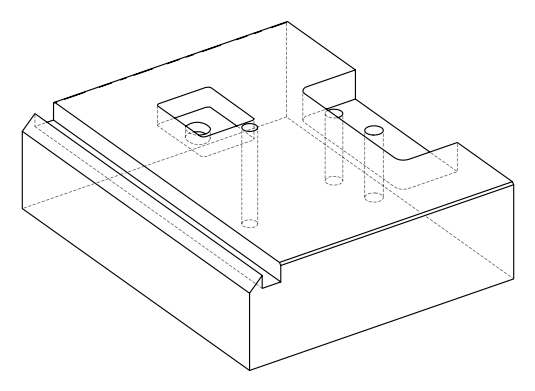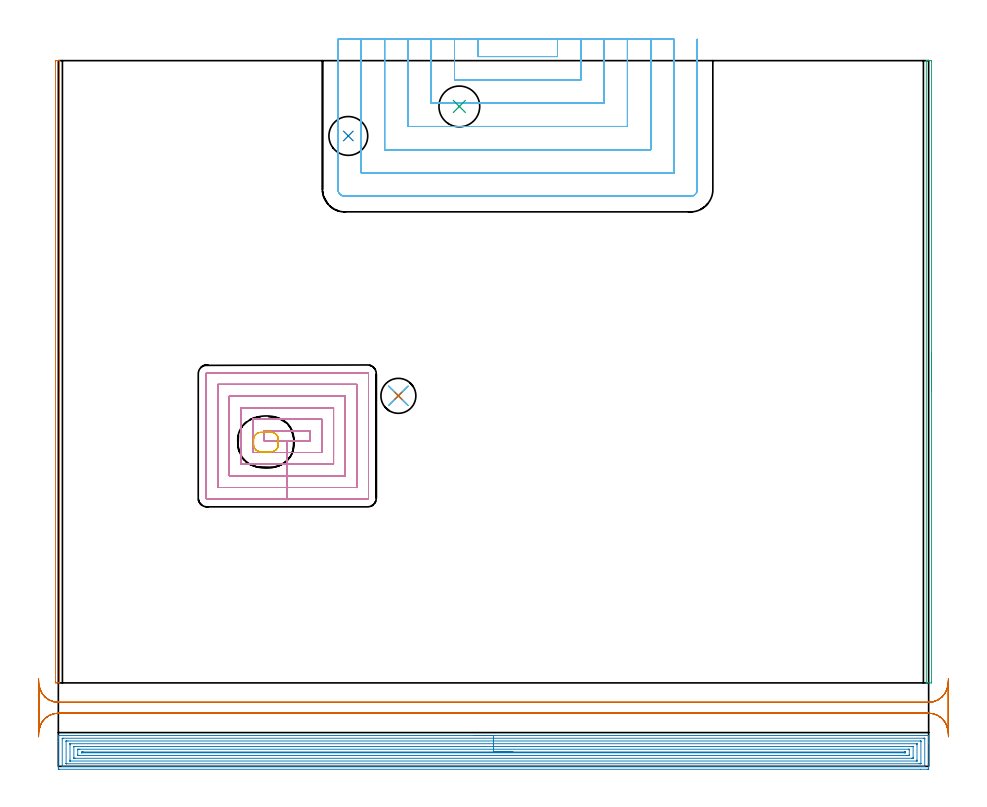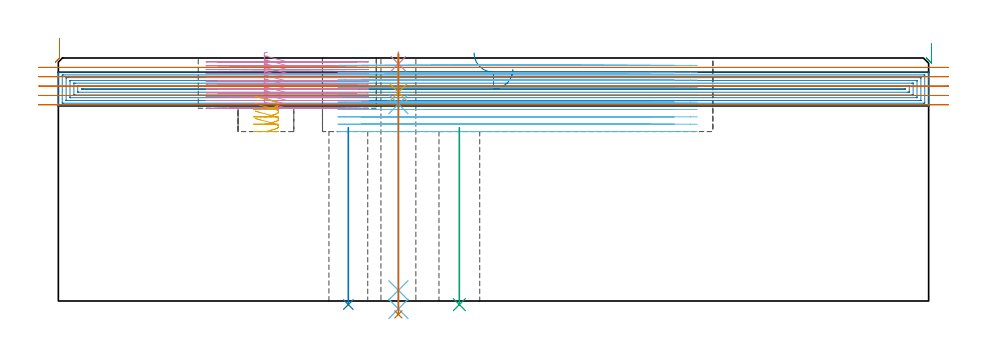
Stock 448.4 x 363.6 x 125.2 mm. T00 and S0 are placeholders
(PLAN: 13 operations, 9 tool changes, 129.5 min)
(1 AREA_MILL | FG_CHAMFER_SURFACE | UGT0205_001 | 2.71 min | 711 mm3)
(2 AREA_MILL_1 | FG_CHAMFER_SURFACE_1 | UGT0205_001 | 25.32 min | 136781 mm3)
(3 AREA_MILL_2 | FG_CHAMFER_SURFACE_2 | UGT0205_001 | 2.72 min | 1180 mm3)
(4 MILL_RECTANGULAR_POCKET | POCKET_RECTANGULAR_STRAIGHT | NXT0201_009 | Follow Part, ap 2, ae 75% | 29.54 min | 173174 mm3)
(5 MILL_RECTANGULAR_POCKET_1 | POCKET_RECTANGULAR_STRAIGHT_1 | NXT0201_012 | Follow Part, ap 4, ae 75% | 0.75 min | 7531 mm3)
(6 MILL_SLOT | SLOT_PARTIAL_RECTANGULAR | NXT0201_012 | Follow Part, ap 4, ae 75% | 56.44 min | 591667 mm3)
(7 MILL_RECTANGULAR_SLOT | SLOT_RECTANGULAR | UGT0201_094 | Follow Part, ap 5, ae 75% | 9.99 min | 264680 mm3)
(8 INDEXABLE_INSERT_DRILL_THROUGH_HOLE_FROM_SOLID | STEP1HOLE | NXT0302_011 | 0.37 min | 27351 mm3)
(9 INDEXABLE_INSERT_DRILL_THROUGH_HOLE_FROM_SOLID_1 | STEP1HOLE_2 | NXT0302_013 | 0.37 min | 30205 mm3)
(10 SPOT_DRILL | STEP1HOLE_1 | NXT0321_9005460120000 | 0.05 min | 178 mm3)
(11 DRILL_BLIND_HOLE_INTO_CENTER | STEP1HOLE_1 | NXT0301_089 | 0.08 min | 1595 mm3)
(12 GUN_DRILL_THROUGH_HOLE | STEP1HOLE_1 | UGT0307_008 | 0.62 min | 10280 mm3)
(13 DRILL_TO_ENLARGE_THROUGH_HOLE | STEP1HOLE_1 | UGT0301_046 | 0.54 min | 19724 mm3)
(TOOL UGT0205_001 | Chamfer Mill 20 x 3 x 45 deg. | D20 FL50 Z2)
(TOOL NXT0201_009 | ENDMILL 8mm [2P460-0800-NA 1630] | D8 FL26 Z6)
(TOOL NXT0201_012 | ENDMILL 16mm [2P460-1600-NA 1630] | D16 FL38 Z6)
(TOOL UGT0201_094 | End mill 20 mm | D20 FL38 Z4)
(TOOL NXT0302_011 | Index. Insert Drill 20mm [880-D2000L25-05] | D20 PA176 FL100 Z2)
(TOOL NXT0302_013 | Index. Insert Drill 21mm [880-D2100L25-05] | D21 PA176 FL105 Z2)
(TOOL NXT0321_9005460120000 | NC Spot Drill, 142deg, 12mm, Carbide, Uncoated | D12 PA142 FL30 Z2)
(TOOL NXT0301_089 | Carbide Drill 11.8mm [860.1-1180-035A1-MM 2214] | D11.8 PA140 FL55 Z2)
(TOOL UGT0307_008 | Gun Drill 11 mm | D11 PA130 FL24 Z1)
(TOOL UGT0301_046 | Twist Drill 18 mm | D18 PA118 FL130 Z2)
(OP 1 AREA_MILL)
G17 G21 G94 G90
T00 M6
G54
G17 G0 G90 X0.6 Y213.3 S1061 M3
G43 Z135.2 H0
G94 G1 Y213.262 Z134.328 F250.
Y213.148 Z133.463
Y212.959 Z132.612
Y212.697 Z131.78
Y212.363 Z130.974
Y211.96 Z130.2
Y211.492 Z129.464
Y210.96 Z128.772
Y210.371 Z128.129
Y209.728 Z127.539
Y209.036 Z127.008
Y208.3 Z126.54
Y207.526 Z126.137
Y206.72 Z125.803
Y205.888 Z125.541
Y205.037 Z125.352
Y204.172 Z125.238
Y203.3 Z125.2
Y43.155
X0.597 Y43.01 Z125.188
X0.547 Y43.007 Z125.139
X0.179 Y43. Z124.778
X-0.274 Z124.325
X-0.896 Z123.699
X-1.207 Z123.389
X-1.491 Y43.002 Z123.105
X-1.496 Y43.155 Z123.104
X-1.5 Y43.457 Z123.1
Y363.3
X-1.497 Y363.445 Z123.103
X-1.491 Y363.598 Z123.105
X-1.207 Y363.6 Z123.39
X-0.896 Z123.699
X-0.274 Z124.325
X0.179 Z124.779
X0.547 Y363.593 Z125.139
X0.597 Y363.59 Z125.188
X0.6 Y363.444 Z125.2
Y203.3
Y202.428 Z125.238
Y201.564 Z125.352
Y200.712 Z125.541
Y199.88 Z125.803
Y199.074 Z126.137
Y198.3 Z126.54
Y197.564 Z127.008
Y196.872 Z127.539
Y196.229 Z128.129
Y195.64 Z128.772
Y195.109 Z129.464
Y194.64 Z130.2
Y194.237 Z130.974
Y193.903 Z131.78
Y193.641 Z132.612
Y193.452 Z133.463
Y193.338 Z134.328
Y193.3 Z135.2
M5
M2
(OP 2 AREA_MILL_1)
G17 G21 G94 G90
T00 M6
G54
G17 G0 G90 X214.2 Y15.9 S1061 M3
G43 Z135.2 H0
Z127.9
G94 G1 X214.238 Z127.028 F250.
X214.352 Z126.163
X214.541 Z125.312
X214.803 Z124.48
X215.137 Z123.674
X215.54 Z122.9
X216.008 Z122.164
X216.54 Z121.472
X217.129 Z120.829
X217.772 Z120.239
X218.464 Z119.708
X219.2 Z119.24
X219.974 Z118.837
X220.78 Z118.503
X221.612 Z118.241
X222.463 Z118.052
X223.328 Z117.938
X224.2 Z117.9
X448.216
X448.39 Y15.897 Z117.889
X448.397 Y15.747 Z117.74
X448.4 Y15.59 Z117.59
Y15.368 Z117.367
Y14.647 Z116.642
Y13.411 Z115.407
Y12.019 Z114.014
Y-1.123 Z100.874
X448.397 Y-1.384 Z100.613
X448.39 Y-1.492 Z100.506
X448.28 Y-1.499 Z100.499
X447.769 Y-1.5 Z100.5
X444.279
X0.631
X0.25 Y-1.497 Z100.502
X0.01 Y-1.493 Z100.505
X0.005 Y-1.123 Z100.874
X0. Y-0.505 Z101.493
Y12.895 Z114.889
Y14.287 Z116.283
Y14.647 Z116.642
Y15.368 Z117.367
Y15.59 Z117.59
X0.003 Y15.747 Z117.74
X0.01 Y15.897 Z117.889
X0.184 Y15.9 Z117.9
X224.2
Y14.486 Z116.486
X445.98 Y14.485 Z116.485
X446.146 Y14.484 Z116.484
X446.34 Y14.48 Z116.48
X446.381 Y14.479 Z116.479
X446.39 Y14.456 Z116.456
X446.393 Y14.421 Z116.421
X446.399 Y14.237 Z116.237
Y0.219 Z102.219
X446.395 Y0.081 Z102.081
X446.39 Y-0.028 Z101.972
X446.382 Y-0.079 Z101.921
X445.815 Y-0.085 Z101.915
X2.419
X2.253 Y-0.084 Z101.916
X2.06 Y-0.08 Z101.92
X2.019 Y-0.079 Z101.921
X2.01 Y-0.056 Z101.944
X2.007 Y-0.021 Z101.979
X2.001 Y0.163 Z102.163
Y14.181 Z116.181
X2.005 Y14.319 Z116.319
X2.01 Y14.428 Z116.428
X2.018 Y14.479 Z116.479
X2.584 Y14.485 Z116.485
X224.2 Y14.486 Z116.486
Y13.071 Z115.071
X444.012
X444.192 Y13.07 Z115.07
X444.371 Y13.066 Z115.066
X444.388 Y13.065 Z115.065
X444.392 Y13.052 Z115.052
X444.397 Y13.017 Z115.017
X444.399 Y12.963 Z114.963
X444.4 Y12.895 Z114.895
X444.399 Y1.505 Z103.505
X444.397 Y1.403 Z103.403
X444.393 Y1.353 Z103.353
X444.389 Y1.335 Z103.335
X444.368 Y1.333 Z103.333
X444.192 Y1.33 Z103.33
X443.478 Y1.328 Z103.328
X4.388 Y1.329 Z103.329
X4.208 Y1.33 Z103.33
X4.029 Y1.333 Z103.333
X4.012 Y1.335 Z103.335
X4.008 Y1.348 Z103.348
X4.003 Y1.383 Z103.383
X4. Y1.437 Z103.437
Y1.505 Z103.505
X4.001 Y12.895 Z114.895
X4.003 Y12.997 Z114.997
X4.007 Y13.047 Z115.047
X4.011 Y13.065 Z115.065
X4.032 Y13.067 Z115.067
X4.208 Y13.07 Z115.07
X4.922 Y13.071 Z115.071
X224.2
Y11.657 Z113.657
X442.249
X442.309 Y11.656 Z113.656
X442.372 Y11.653 Z113.653
X442.388 Y11.651 Z113.651
X442.392 Y11.632 Z113.632
X442.395 Y11.578 Z113.578
X442.4 Y11.146 Z113.146
Y3.261 Z105.261
X442.393 Y2.821 Z104.821
X442.39 Y2.768 Z104.768
X442.386 Y2.749 Z104.749
X442.349 Y2.748 Z104.748
X442.21 Y2.745 Z104.745
X442.034 Y2.743 Z104.743
X6.151
X6.091 Y2.744 Z104.744
X6.028 Y2.747 Z104.747
X6.012 Y2.749 Z104.749
X6.008 Y2.768 Z104.768
X6.005 Y2.822 Z104.822
X6. Y3.254 Z105.254
Y11.139 Z113.139
X6.007 Y11.579 Z113.579
X6.01 Y11.632 Z113.632
X6.014 Y11.651 Z113.651
X6.051 Y11.652 Z113.652
X6.19 Y11.655 Z113.655
X6.366 Y11.657 Z113.657
X224.2
Y10.243 Z112.243
X439.744
X440.161 Y10.241 Z112.241
X440.369 Y10.238 Z112.238
X440.387 Y10.236 Z112.236
X440.392 Y10.222 Z112.222
X440.397 Y10.184 Z112.184
X440.399 Y10.13 Z112.13
X440.4 Y4.344 Z106.344
X440.398 Y4.249 Z106.249
X440.394 Y4.191 Z106.191
X440.39 Y4.164 Z106.164
X440.372 Y4.163 Z106.163
X440.156 Y4.159 Z106.159
X439.721 Y4.157 Z106.157
X8.656
X8.239 Y4.159 Z106.159
X8.031 Y4.162 Z106.162
X8.013 Y4.164 Z106.164
X8.008 Y4.178 Z106.178
X8.003 Y4.216 Z106.216
X8.001 Y4.27 Z106.27
X8. Y10.056 Z112.056
X8.002 Y10.151 Z112.151
X8.006 Y10.209 Z112.209
X8.01 Y10.236 Z112.236
X8.028 Y10.237 Z112.237
X8.244 Y10.241 Z112.241
X8.679 Y10.243 Z112.243
X224.2
Y8.829 Z110.829
X437.932 Y8.828 Z110.828
X438.253 Y8.826 Z110.826
X438.344 Y8.824 Z110.824
X438.39 Y8.821 Z110.821
X438.392 Y8.789 Z110.789
X438.397 Y8.667 Z110.667
X438.399 Y8.514 Z110.514
Y5.886 Z107.886
X438.396 Y5.657 Z107.657
X438.392 Y5.6 Z107.6
X438.389 Y5.578 Z107.578
X438.359 Y5.576 Z107.576
X438.251 Y5.573 Z107.573
X437.932 Y5.572 Z107.572
X437.359 Y5.571 Z107.571
X10.468 Y5.572 Z107.572
X10.147 Y5.574 Z107.574
X10.056 Y5.576 Z107.576
X10.01 Y5.579 Z107.579
X10.008 Y5.611 Z107.611
X10.003 Y5.733 Z107.733
X10.001 Y5.886 Z107.886
Y8.514 Z110.514
X10.004 Y8.743 Z110.743
X10.007 Y8.8 Z110.8
X10.011 Y8.822 Z110.822
X10.041 Y8.824 Z110.824
X10.149 Y8.827 Z110.827
X10.468 Y8.828 Z110.828
X11.041 Y8.829 Z110.829
X224.2
Y7.415 Z109.415
X435.915 Y7.414 Z109.414
X436.143
X436.375 Y7.411 Z109.411
X436.39 Y7.408 Z109.408
X436.394 Y7.404 Z109.404
X436.398 Y7.388 Z109.388
Y7.074 Z109.074
X436.395 Y7.033 Z109.033
X436.39 Y7.001 Z109.001
X436.384 Y6.992 Z108.992
X436.362 Y6.991 Z108.991
X436.143 Y6.987 Z108.987
X435.915 Y6.986 Z108.986
X435.687 Y6.985 Z108.985
X12.695
X12.257 Y6.987 Z108.987
X12.025 Y6.989 Z108.989
X12.01 Y6.992 Z108.992
X12.006 Y6.996 Z108.996
X12.001 Y7.012 Z109.012
X12.003 Y7.044 Z109.044
X12.036 Y7.408 Z109.408
X12.172 Y7.412 Z109.412
X12.257 Y7.413 Z109.413
X12.485 Y7.414 Z109.414
X12.923 Y7.415 Z109.415
X224.2
X225.072 Z109.453
X225.936 Z109.567
X226.788 Z109.755
X227.62 Z110.018
X228.426 Z110.352
X229.2 Z110.754
X229.936 Z111.223
X230.628 Z111.754
X231.271 Z112.344
X231.86 Z112.987
X232.391 Z113.679
X232.86 Z114.415
X233.263 Z115.188
X233.597 Z115.994
X233.859 Z116.826
X234.048 Z117.678
X234.162 Z118.543
X234.2 Z119.415
G0 Z135.2
M5
M2
(OP 3 AREA_MILL_2)
G17 G21 G94 G90
T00 M6
G54
G17 G0 G90 X449.9 Y213.3 S1061 M3
G43 Z135.2 H0
Z132.5
G94 G1 Y213.262 Z131.628 F250.
Y213.148 Z130.763
Y212.959 Z129.912
Y212.697 Z129.08
Y212.363 Z128.274
Y211.96 Z127.5
Y211.491 Z126.764
Y210.96 Z126.072
Y210.371 Z125.429
Y209.728 Z124.84
Y209.036 Z124.308
Y208.3 Z123.84
Y207.526 Z123.437
Y206.72 Z123.103
Y205.888 Z122.841
Y205.036 Z122.652
Y204.172 Z122.538
Y203.3 Z122.5
Y43.601
X449.898 Y43.391 Z122.502
X449.891 Y43.002 Z122.505
X449.74 Y43. Z122.657
X448.55 Z123.845
X447.935 Z124.464
X447.526 Z124.874
X447.209 Z125.181
X447.202 Y43.007 Z125.188
X447.2 Y43.155 Z125.2
Y363.445
X447.203 Y363.592 Z125.188
X447.209 Y363.594 Z125.182
X447.525 Y363.6 Z124.874
X447.935 Z124.464
X448.55 Z123.845
X449.74 Z122.657
X449.891 Y363.598 Z122.505
X449.9 Y363.208 Z122.5
Y203.3
Y202.428 Z122.538
Y201.563 Z122.652
Y200.712 Z122.841
Y199.88 Z123.103
Y199.074 Z123.437
Y198.3 Z123.84
Y197.564 Z124.308
Y196.872 Z124.84
Y196.229 Z125.429
Y195.64 Z126.072
Y195.108 Z126.764
Y194.64 Z127.5
Y194.237 Z128.274
Y193.903 Z129.08
Y193.641 Z129.912
Y193.452 Z130.763
Y193.338 Z131.628
Y193.3 Z132.5
G0 Z135.2
M5
M2
(OP 4 MILL_RECTANGULAR_POCKET)
G17 G21 G94 G90
T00 M6
G54
G17 G0 G90 X107.782 Y172.8 S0 M3
G43 Z135.2 H1
Z128.2
G94 G1 X106.1 Z127.749 F250.
Y167.7 Z126.383
X117.95 Z123.208
X129.8 F500.
Y172.8
X106.1
Y167.7
X117.95
Y161.7
X135.8
Y178.8
X100.1
Y161.7
X117.95
Y155.7
X141.8
Y184.8
X94.1
Y155.7
X117.95
Y149.7
X147.8
Y190.8
X88.1
Y149.7
X117.95
Y143.7
X153.8
Y196.8
X82.1
Y143.7
X117.95
Y137.7
X159.3
G3 X159.8 Y138.2 R0.5
G1 Y202.3
G3 X159.3 Y202.8 R0.5
G1 X76.6
G3 X76.1 Y202.3 R0.5
G1 Y138.2
G3 X76.6 Y137.7 R0.5
G1 X117.95
X118.95
G0 X107.782 Y172.8 Z126.208
G1 X106.1 Z125.757 F250.
Y167.7 Z124.391
X117.95 Z121.215
X129.8 F500.
Y172.8
X106.1
Y167.7
X117.95
Y161.7
X135.8
Y178.8
X100.1
Y161.7
X117.95
Y155.7
X141.8
Y184.8
X94.1
Y155.7
X117.95
Y149.7
X147.8
Y190.8
X88.1
Y149.7
X117.95
Y143.7
X153.8
Y196.8
X82.1
Y143.7
X117.95
Y137.7
X159.3
G3 X159.8 Y138.2 R0.5
G1 Y202.3
G3 X159.3 Y202.8 R0.5
G1 X76.6
G3 X76.1 Y202.3 R0.5
G1 Y138.2
G3 X76.6 Y137.7 R0.5
G1 X117.95
X118.95
G0 X107.782 Y172.8 Z124.215
G1 X106.1 Z123.765 F250.
Y167.7 Z122.398
X117.95 Z119.223
X129.8 F500.
Y172.8
X106.1
Y167.7
X117.95
Y161.7
X135.8
Y178.8
X100.1
Y161.7
X117.95
Y155.7
X141.8
Y184.8
X94.1
Y155.7
X117.95
Y149.7
X147.8
Y190.8
X88.1
Y149.7
X117.95
Y143.7
X153.8
Y196.8
X82.1
Y143.7
X117.95
Y137.7
X159.3
G3 X159.8 Y138.2 R0.5
G1 Y202.3
G3 X159.3 Y202.8 R0.5
G1 X76.6
G3 X76.1 Y202.3 R0.5
G1 Y138.2
G3 X76.6 Y137.7 R0.5
G1 X117.95
X118.95
G0 X107.782 Y172.8 Z122.223
G1 X106.1 Z121.772 F250.
Y167.7 Z120.406
X117.95 Z117.231
X129.8 F500.
Y172.8
X106.1
Y167.7
X117.95
Y161.7
X135.8
Y178.8
X100.1
Y161.7
X117.95
Y155.7
X141.8
Y184.8
X94.1
Y155.7
X117.95
Y149.7
X147.8
Y190.8
X88.1
Y149.7
X117.95
Y143.7
X153.8
Y196.8
X82.1
Y143.7
X117.95
Y137.7
X159.3
G3 X159.8 Y138.2 R0.5
G1 Y202.3
G3 X159.3 Y202.8 R0.5
G1 X76.6
G3 X76.1 Y202.3 R0.5
G1 Y138.2
G3 X76.6 Y137.7 R0.5
G1 X117.95
X118.95
G0 X107.782 Y172.8 Z120.231
G1 X106.1 Z119.78 F250.
Y167.7 Z118.414
X117.95 Z115.238
X129.8 F500.
Y172.8
X106.1
Y167.7
X117.95
Y161.7
X135.8
Y178.8
X100.1
Y161.7
X117.95
Y155.7
X141.8
Y184.8
X94.1
Y155.7
X117.95
Y149.7
X147.8
Y190.8
X88.1
Y149.7
X117.95
Y143.7
X153.8
Y196.8
X82.1
Y143.7
X117.95
Y137.7
X159.3
G3 X159.8 Y138.2 R0.5
G1 Y202.3
G3 X159.3 Y202.8 R0.5
G1 X76.6
G3 X76.1 Y202.3 R0.5
G1 Y138.2
G3 X76.6 Y137.7 R0.5
G1 X117.95
X118.95
G0 X107.782 Y172.8 Z118.238
G1 X106.1 Z117.788 F250.
Y167.7 Z116.421
X117.95 Z113.246
X129.8 F500.
Y172.8
X106.1
Y167.7
X117.95
Y161.7
X135.8
Y178.8
X100.1
Y161.7
X117.95
Y155.7
X141.8
Y184.8
X94.1
Y155.7
X117.95
Y149.7
X147.8
Y190.8
X88.1
Y149.7
X117.95
Y143.7
X153.8
Y196.8
X82.1
Y143.7
X117.95
Y137.7
X159.3
G3 X159.8 Y138.2 R0.5
G1 Y202.3
G3 X159.3 Y202.8 R0.5
G1 X76.6
G3 X76.1 Y202.3 R0.5
G1 Y138.2
G3 X76.6 Y137.7 R0.5
G1 X117.95
X118.95
G0 X107.782 Y172.8 Z116.246
G1 X106.1 Z115.796 F250.
Y167.7 Z114.429
X117.95 Z111.254
X129.8 F500.
Y172.8
X106.1
Y167.7
X117.95
Y161.7
X135.8
Y178.8
X100.1
Y161.7
X117.95
Y155.7
X141.8
Y184.8
X94.1
Y155.7
X117.95
Y149.7
X147.8
Y190.8
X88.1
Y149.7
X117.95
Y143.7
X153.8
Y196.8
X82.1
Y143.7
X117.95
Y137.7
X159.3
G3 X159.8 Y138.2 R0.5
G1 Y202.3
G3 X159.3 Y202.8 R0.5
G1 X76.6
G3 X76.1 Y202.3 R0.5
G1 Y138.2
G3 X76.6 Y137.7 R0.5
G1 X117.95
X118.95
G0 X107.782 Y172.8 Z114.254
G1 X106.1 Z113.803 F250.
Y167.7 Z112.437
X117.95 Z109.262
X129.8 F500.
Y172.8
X106.1
Y167.7
X117.95
Y161.7
X135.8
Y178.8
X100.1
Y161.7
X117.95
Y155.7
X141.8
Y184.8
X94.1
Y155.7
X117.95
Y149.7
X147.8
Y190.8
X88.1
Y149.7
X117.95
Y143.7
X153.8
Y196.8
X82.1
Y143.7
X117.95
Y137.7
X159.3
G3 X159.8 Y138.2 R0.5
G1 Y202.3
G3 X159.3 Y202.8 R0.5
G1 X76.6
G3 X76.1 Y202.3 R0.5
G1 Y138.2
G3 X76.6 Y137.7 R0.5
G1 X117.95
X118.95
G0 X107.782 Y172.8 Z112.262
G1 X106.1 Z111.811 F250.
Y167.7 Z110.444
X117.95 Z107.269
X129.8 F500.
Y172.8
X106.1
Y167.7
X117.95
Y161.7
X135.8
Y178.8
X100.1
Y161.7
X117.95
Y155.7
X141.8
Y184.8
X94.1
Y155.7
X117.95
Y149.7
X147.8
Y190.8
X88.1
Y149.7
X117.95
Y143.7
X153.8
Y196.8
X82.1
Y143.7
X117.95
Y137.7
X159.3
G3 X159.8 Y138.2 R0.5
G1 Y202.3
G3 X159.3 Y202.8 R0.5
G1 X76.6
G3 X76.1 Y202.3 R0.5
G1 Y138.2
G3 X76.6 Y137.7 R0.5
G1 X117.95
X118.95
G0 X107.782 Y172.8 Z110.269
G1 X106.1 Z109.819 F250.
Y167.7 Z108.452
X117.95 Z105.277
X129.8 F500.
Y172.8
X106.1
Y167.7
X117.95
Y161.7
X135.8
Y178.8
X100.1
Y161.7
X117.95
Y155.7
X141.8
Y184.8
X94.1
Y155.7
X117.95
Y149.7
X147.8
Y190.8
X88.1
Y149.7
X117.95
Y143.7
X153.8
Y196.8
X82.1
Y143.7
X117.95
Y137.7
X159.3
G3 X159.8 Y138.2 R0.5
G1 Y202.3
G3 X159.3 Y202.8 R0.5
G1 X76.6
G3 X76.1 Y202.3 R0.5
G1 Y138.2
G3 X76.6 Y137.7 R0.5
G1 X117.95
X118.95
G0 X107.782 Y172.8 Z108.277
G1 X106.1 Z107.826 F250.
Y167.7 Z106.46
X117.95 Z103.285
X129.8 F500.
Y172.8
X106.1
Y167.7
X117.95
Y161.7
X135.8
Y178.8
X100.1
Y161.7
X117.95
Y155.7
X141.8
Y184.8
X94.1
Y155.7
X117.95
Y149.7
X147.8
Y190.8
X88.1
Y149.7
X117.95
Y143.7
X153.8
Y196.8
X82.1
Y143.7
X117.95
Y137.7
X159.3
G3 X159.8 Y138.2 R0.5
G1 Y202.3
G3 X159.3 Y202.8 R0.5
G1 X76.6
G3 X76.1 Y202.3 R0.5
G1 Y138.2
G3 X76.6 Y137.7 R0.5
G1 X117.95
X118.95
G0 X107.782 Y172.8 Z106.285
G1 X106.1 Z105.834 F250.
Y167.7 Z104.467
X117.95 Z101.292
X129.8 F500.
Y172.8
X106.1
Y167.7
X117.95
Y161.7
X135.8
Y178.8
X100.1
Y161.7
X117.95
Y155.7
X141.8
Y184.8
X94.1
Y155.7
X117.95
Y149.7
X147.8
Y190.8
X88.1
Y149.7
X117.95
Y143.7
X153.8
Y196.8
X82.1
Y143.7
X117.95
Y137.7
X159.3
G3 X159.8 Y138.2 R0.5
G1 Y202.3
G3 X159.3 Y202.8 R0.5
G1 X76.6
G3 X76.1 Y202.3 R0.5
G1 Y138.2
G3 X76.6 Y137.7 R0.5
G1 X117.95
X118.95
G0 X107.782 Y172.8 Z104.292
G1 X106.1 Z103.842 F250.
Y167.7 Z102.475
X117.95 Z99.3
X129.8 F500.
Y172.8
X106.1
Y167.7
X117.95
Y161.7
X135.8
Y178.8
X100.1
Y161.7
X117.95
Y155.7
X141.8
Y184.8
X94.1
Y155.7
X117.95
Y149.7
X147.8
Y190.8
X88.1
Y149.7
X117.95
Y143.7
X153.8
Y196.8
X82.1
Y143.7
X117.95
Y137.7
X159.3
G3 X159.8 Y138.2 R0.5
G1 Y202.3
G3 X159.3 Y202.8 R0.5
G1 X76.6
G3 X76.1 Y202.3 R0.5
G1 Y138.2
G3 X76.6 Y137.7 R0.5
G1 X117.95
X118.95
G0 Z135.2
M5
M2
(OP 5 MILL_RECTANGULAR_POCKET_1)
G17 G21 G94 G90
T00 M6
G54
G17 G0 G90 X101.515 Y163.372 S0 M3
G43 Z135.2 H1
Z105.46
G94 G1 X101.68 Y163.18 Z105.392 F250.
X102.091 Y162.825 Z105.247
X102.55 Y162.534 Z105.101
X103.046 Y162.314 Z104.956
X103.569 Y162.168 Z104.81
X104.108 Y162.1 Z104.665
X109.792 Z103.141
X110.286 Y162.159 Z103.008
X110.768 Y162.284 Z102.875
X111.229 Y162.472 Z102.742
X111.66 Y162.72 Z102.608
X111.968 Y162.951 Z102.505
X112.337 Y163.302 Z102.369
X112.653 Y163.701 Z102.232
X112.912 Y164.14 Z102.096
X113.109 Y164.61 Z101.959
X113.239 Y165.102 Z101.823
X113.3 Y165.608 Z101.686
Y168.592 Z100.887
X113.232 Y169.131 Z100.741
X113.086 Y169.654 Z100.596
X112.866 Y170.15 Z100.45
X112.575 Y170.609 Z100.305
X112.22 Y171.02 Z100.159
X111.809 Y171.375 Z100.014
X111.35 Y171.666 Z99.868
X110.854 Y171.886 Z99.723
X110.331 Y172.032 Z99.577
X109.792 Y172.1 Z99.432
X109.6 Z99.38
X106.95 Z98.67
X104.3 F500.
G3 X100.6 Y168.4 R3.7
G1 Y165.8
G3 X104.3 Y162.1 R3.7
G1 X109.6
G3 X113.3 Y165.8 R3.7
G1 Y168.4
G3 X109.6 Y172.1 R3.7
G1 X106.95
X105.95
G0 X101.515 Y163.372 Z101.67
G1 X101.68 Y163.18 Z101.602 F250.
X102.091 Y162.825 Z101.457
X102.55 Y162.534 Z101.311
X103.046 Y162.314 Z101.166
X103.569 Y162.168 Z101.02
X104.108 Y162.1 Z100.875
X109.792 Z99.351
X110.286 Y162.159 Z99.218
X110.768 Y162.284 Z99.085
X111.229 Y162.472 Z98.952
X111.66 Y162.72 Z98.818
X111.968 Y162.951 Z98.715
X112.337 Y163.302 Z98.579
X112.653 Y163.701 Z98.442
X112.912 Y164.14 Z98.306
X113.109 Y164.61 Z98.169
X113.239 Y165.102 Z98.033
X113.3 Y165.608 Z97.896
Y168.592 Z97.097
X113.232 Y169.131 Z96.951
X113.086 Y169.654 Z96.806
X112.866 Y170.15 Z96.66
X112.575 Y170.609 Z96.515
X112.22 Y171.02 Z96.369
X111.809 Y171.375 Z96.224
X111.35 Y171.666 Z96.078
X110.854 Y171.886 Z95.933
X110.331 Y172.032 Z95.787
X109.792 Y172.1 Z95.642
X109.6 Z95.59
X106.95 Z94.88
X104.3 F500.
G3 X100.6 Y168.4 R3.7
G1 Y165.8
G3 X104.3 Y162.1 R3.7
G1 X109.6
G3 X113.3 Y165.8 R3.7
G1 Y168.4
G3 X109.6 Y172.1 R3.7
G1 X106.95
X105.95
G0 X101.515 Y163.372 Z97.88
G1 X101.68 Y163.18 Z97.812 F250.
X102.091 Y162.825 Z97.667
X102.55 Y162.534 Z97.521
X103.046 Y162.314 Z97.376
X103.569 Y162.168 Z97.23
X104.108 Y162.1 Z97.085
X109.792 Z95.561
X110.286 Y162.159 Z95.428
X110.768 Y162.284 Z95.295
X111.229 Y162.472 Z95.162
X111.66 Y162.72 Z95.028
X111.968 Y162.951 Z94.925
X112.337 Y163.302 Z94.789
X112.653 Y163.701 Z94.652
X112.912 Y164.14 Z94.516
X113.109 Y164.61 Z94.379
X113.239 Y165.102 Z94.243
X113.3 Y165.608 Z94.106
Y168.592 Z93.307
X113.232 Y169.131 Z93.161
X113.086 Y169.654 Z93.016
X112.866 Y170.15 Z92.87
X112.575 Y170.609 Z92.725
X112.22 Y171.02 Z92.579
X111.809 Y171.375 Z92.434
X111.35 Y171.666 Z92.288
X110.854 Y171.886 Z92.143
X110.331 Y172.032 Z91.997
X109.792 Y172.1 Z91.852
X109.6 Z91.8
X106.95 Z91.09
X104.3 F500.
G3 X100.6 Y168.4 R3.7
G1 Y165.8
G3 X104.3 Y162.1 R3.7
G1 X109.6
G3 X113.3 Y165.8 R3.7
G1 Y168.4
G3 X109.6 Y172.1 R3.7
G1 X106.95
X105.95
G0 X101.515 Y163.372 Z94.09
G1 X101.68 Y163.18 Z94.022 F250.
X102.091 Y162.825 Z93.877
X102.55 Y162.534 Z93.731
X103.046 Y162.314 Z93.586
X103.569 Y162.168 Z93.44
X104.108 Y162.1 Z93.295
X109.792 Z91.772
X110.286 Y162.159 Z91.638
X110.768 Y162.284 Z91.505
X111.229 Y162.472 Z91.372
X111.66 Y162.72 Z91.238
X111.968 Y162.951 Z91.135
X112.337 Y163.302 Z90.999
X112.653 Y163.701 Z90.862
X112.912 Y164.14 Z90.726
X113.109 Y164.61 Z90.589
X113.239 Y165.102 Z90.453
X113.3 Y165.608 Z90.316
Y168.592 Z89.517
X113.232 Y169.131 Z89.371
X113.086 Y169.654 Z89.226
X112.866 Y170.15 Z89.08
X112.575 Y170.609 Z88.935
X112.22 Y171.02 Z88.789
X111.809 Y171.375 Z88.644
X111.35 Y171.666 Z88.498
X110.854 Y171.886 Z88.353
X110.331 Y172.032 Z88.207
X109.792 Y172.1 Z88.062
X109.6 Z88.01
X106.95 Z87.3
X104.3 F500.
G3 X100.6 Y168.4 R3.7
G1 Y165.8
G3 X104.3 Y162.1 R3.7
G1 X109.6
G3 X113.3 Y165.8 R3.7
G1 Y168.4
G3 X109.6 Y172.1 R3.7
G1 X106.95
X105.95
G0 Z135.2
M5
M2
(OP 6 MILL_SLOT)
G17 G21 G94 G90
T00 M6
G54
G17 G0 G90 X216.1 Y374.6 S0 M3
G43 Z135.2 H1
Z121.41
G94 G1 Y371.6 F250.
Y365.7 F500.
X257.2
Y371.6
Y374.6 F250.
X204.1
Y371.6
Y353.7 F500.
X269.2
Y371.6
Y374.6 F250.
X192.1
Y371.6
Y341.7 F500.
X281.2
Y371.6
Y374.6 F250.
X180.1
Y371.6
Y329.7 F500.
X293.2
Y371.6
Y374.6 F250.
X168.1
Y371.6
Y317.7 F500.
X305.2
Y371.6
Y374.6 F250.
X156.1
Y371.6
Y305.7 F500.
X317.2
Y371.6
Y374.6 F250.
X144.1
Y371.6
Y297.2 F500.
G3 X147.6 Y293.7 R3.5
G1 X325.7
G3 X329.2 Y297.2 R3.5
G1 Y371.6
Y374.6 F250.
G0 X216.1 Z117.62
G1 Y371.6
Y365.7 F500.
X257.2
Y371.6
Y374.6 F250.
X204.1
Y371.6
Y353.7 F500.
X269.2
Y371.6
Y374.6 F250.
X192.1
Y371.6
Y341.7 F500.
X281.2
Y371.6
Y374.6 F250.
X180.1
Y371.6
Y329.7 F500.
X293.2
Y371.6
Y374.6 F250.
X168.1
Y371.6
Y317.7 F500.
X305.2
Y371.6
Y374.6 F250.
X156.1
Y371.6
Y305.7 F500.
X317.2
Y371.6
Y374.6 F250.
X144.1
Y371.6
Y297.2 F500.
G3 X147.6 Y293.7 R3.5
G1 X325.7
G3 X329.2 Y297.2 R3.5
G1 Y371.6
Y374.6 F250.
G0 X216.1 Z113.83
G1 Y371.6
Y365.7 F500.
X257.2
Y371.6
Y374.6 F250.
X204.1
Y371.6
Y353.7 F500.
X269.2
Y371.6
Y374.6 F250.
X192.1
Y371.6
Y341.7 F500.
X281.2
Y371.6
Y374.6 F250.
X180.1
Y371.6
Y329.7 F500.
X293.2
Y371.6
Y374.6 F250.
X168.1
Y371.6
Y317.7 F500.
X305.2
Y371.6
Y374.6 F250.
X156.1
Y371.6
Y305.7 F500.
X317.2
Y371.6
Y374.6 F250.
X144.1
Y371.6
Y297.2 F500.
G3 X147.6 Y293.7 R3.5
G1 X325.7
G3 X329.2 Y297.2 R3.5
G1 Y371.6
Y374.6 F250.
G0 X216.1 Z110.04
G1 Y371.6
Y365.7 F500.
X257.2
Y371.6
Y374.6 F250.
X204.1
Y371.6
Y353.7 F500.
X269.2
Y371.6
Y374.6 F250.
X192.1
Y371.6
Y341.7 F500.
X281.2
Y371.6
Y374.6 F250.
X180.1
Y371.6
Y329.7 F500.
X293.2
Y371.6
Y374.6 F250.
X168.1
Y371.6
Y317.7 F500.
X305.2
Y371.6
Y374.6 F250.
X156.1
Y371.6
Y305.7 F500.
X317.2
Y371.6
Y374.6 F250.
X144.1
Y371.6
Y297.2 F500.
G3 X147.6 Y293.7 R3.5
G1 X325.7
G3 X329.2 Y297.2 R3.5
G1 Y371.6
Y374.6 F250.
G0 X216.1 Z106.25
G1 Y371.6
Y365.7 F500.
X257.2
Y371.6
Y374.6 F250.
X204.1
Y371.6
Y353.7 F500.
X269.2
Y371.6
Y374.6 F250.
X192.1
Y371.6
Y341.7 F500.
X281.2
Y371.6
Y374.6 F250.
X180.1
Y371.6
Y329.7 F500.
X293.2
Y371.6
Y374.6 F250.
X168.1
Y371.6
Y317.7 F500.
X305.2
Y371.6
Y374.6 F250.
X156.1
Y371.6
Y305.7 F500.
X317.2
Y371.6
Y374.6 F250.
X144.1
Y371.6
Y297.2 F500.
G3 X147.6 Y293.7 R3.5
G1 X325.7
G3 X329.2 Y297.2 R3.5
G1 Y371.6
Y374.6 F250.
G0 X216.1 Z102.46
G1 Y371.6
Y365.7 F500.
X257.2
Y371.6
Y374.6 F250.
X204.1
Y371.6
Y353.7 F500.
X269.2
Y371.6
Y374.6 F250.
X192.1
Y371.6
Y341.7 F500.
X281.2
Y371.6
Y374.6 F250.
X180.1
Y371.6
Y329.7 F500.
X293.2
Y371.6
Y374.6 F250.
X168.1
Y371.6
Y317.7 F500.
X305.2
Y371.6
Y374.6 F250.
X156.1
Y371.6
Y305.7 F500.
X317.2
Y371.6
Y374.6 F250.
X144.1
Y371.6
Y297.2 F500.
G3 X147.6 Y293.7 R3.5
G1 X325.7
G3 X329.2 Y297.2 R3.5
G1 Y371.6
Y374.6 F250.
G0 X216.1 Z98.67
G1 Y371.6
Y365.7 F500.
X257.2
Y371.6
Y374.6 F250.
X204.1
Y371.6
Y353.7 F500.
X269.2
Y371.6
Y374.6 F250.
X192.1
Y371.6
Y341.7 F500.
X281.2
Y371.6
Y374.6 F250.
X180.1
Y371.6
Y329.7 F500.
X293.2
Y371.6
Y374.6 F250.
X168.1
Y371.6
Y317.7 F500.
X305.2
Y371.6
Y374.6 F250.
X156.1
Y371.6
Y305.7 F500.
X317.2
Y371.6
Y374.6 F250.
X144.1
Y371.6
Y297.2 F500.
G3 X147.6 Y293.7 R3.5
G1 X325.7
G3 X329.2 Y297.2 R3.5
G1 Y371.6
Y374.6 F250.
G0 X216.1 Z94.88
G1 Y371.6
Y365.7 F500.
X257.2
Y371.6
Y374.6 F250.
X204.1
Y371.6
Y353.7 F500.
X269.2
Y371.6
Y374.6 F250.
X192.1
Y371.6
Y341.7 F500.
X281.2
Y371.6
Y374.6 F250.
X180.1
Y371.6
Y329.7 F500.
X293.2
Y371.6
Y374.6 F250.
X168.1
Y371.6
Y317.7 F500.
X305.2
Y371.6
Y374.6 F250.
X156.1
Y371.6
Y305.7 F500.
X317.2
Y371.6
Y374.6 F250.
X144.1
Y371.6
Y297.2 F500.
G3 X147.6 Y293.7 R3.5
G1 X325.7
G3 X329.2 Y297.2 R3.5
G1 Y371.6
Y374.6 F250.
G0 X216.1 Z91.09
G1 Y371.6
Y365.7 F500.
X257.2
Y371.6
Y374.6 F250.
X204.1
Y371.6
Y353.7 F500.
X269.2
Y371.6
Y374.6 F250.
X192.1
Y371.6
Y341.7 F500.
X281.2
Y371.6
Y374.6 F250.
X180.1
Y371.6
Y329.7 F500.
X293.2
Y371.6
Y374.6 F250.
X168.1
Y371.6
Y317.7 F500.
X305.2
Y371.6
Y374.6 F250.
X156.1
Y371.6
Y305.7 F500.
X317.2
Y371.6
Y374.6 F250.
X144.1
Y371.6
Y297.2 F500.
G3 X147.6 Y293.7 R3.5
G1 X325.7
G3 X329.2 Y297.2 R3.5
G1 Y371.6
Y374.6 F250.
G0 X216.1 Z87.3
G1 Y371.6
Y365.7 F500.
X257.2
Y371.6
Y374.6 F250.
X204.1
Y371.6
Y353.7 F500.
X269.2
Y371.6
Y374.6 F250.
X192.1
Y371.6
Y341.7 F500.
X281.2
Y371.6
Y374.6 F250.
X180.1
Y371.6
Y329.7 F500.
X293.2
Y371.6
Y374.6 F250.
X168.1
Y371.6
Y317.7 F500.
X305.2
Y371.6
Y374.6 F250.
X156.1
Y371.6
Y305.7 F500.
X317.2
Y371.6
Y374.6 F250.
X144.1
Y371.6
Y297.2 F500.
G3 X147.6 Y293.7 R3.5
G1 X325.7
G3 X329.2 Y297.2 R3.5
G1 Y371.6
Y374.6 F250.
G0 Z135.2
M5
M2
(OP 7 MILL_RECTANGULAR_SLOT)
G17 G21 G94 G90
T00 M6
G54
G17 G0 G90 X458.602 Y45.217 S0 M3
G43 Z135.2 H0
Z120.38
G94 G1 X458.37 Y42.226 F250.
G2 X448.4 Y33. R10. F500.
G1 X0.
G2 X-9.97 Y42.226 R10.
G1 X-10.
Y19.88
G3 X-9.937 Y18.757 R10.
G1 X-9.907 Y18.761
G2 X0. Y27.4 R10.
G1 X448.4
G2 X458.307 Y18.761 R10.
G1 X458.715 Y15.789 F250.
G0 X458.602 Y45.217 Z115.56
G1 X458.37 Y42.226
G2 X448.4 Y33. R10. F500.
G1 X0.
G2 X-9.97 Y42.226 R10.
G1 X-10.
Y18.174
X-9.97
G2 X0. Y27.4 R10.
G1 X448.4
G2 X458.37 Y18.174 R10.
G1 X458.602 Y15.183 F250.
G0 Y45.217 Z110.74
G1 X458.37 Y42.226
G2 X448.4 Y33. R10. F500.
G1 X0.
G2 X-9.97 Y42.226 R10.
G1 X-10.
Y18.174
X-9.97
G2 X0. Y27.4 R10.
G1 X448.4
G2 X458.37 Y18.174 R10.
G1 X458.602 Y15.183 F250.
G0 Z135.2
X-10.202
Z105.92
G1 X-9.97 Y18.174
G2 X0. Y27.4 R10. F500.
G1 X448.4
G2 X458.37 Y18.174 R10.
G1 X458.4
Y42.226
X458.37
G2 X448.4 Y33. R10.
G1 X0.
G2 X-9.97 Y42.226 R10.
G1 X-10.202 Y45.217 F250.
G0 Y15.183 Z101.1
G1 X-9.97 Y18.174
G2 X0. Y27.4 R10. F500.
G1 X448.4
G2 X458.37 Y18.174 R10.
G1 X458.4
Y42.226
X458.37
G2 X448.4 Y33. R10.
G1 X0.
G2 X-9.97 Y42.226 R10.
G1 X-10.202 Y45.217 F250.
G0 Z135.2
M5
M2
(OP 8 INDEXABLE_INSERT_DRILL_THROUGH_HOLE_FROM_SOLID)
G17 G21 G94 G90
T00 M6
G54
G17 G0 G90 X149.4 Y324.8 S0 M3
G43 Z135.2 H1
G94 G81 G98 Z-1.849 F250. R89.3
G80
M5
M2
(OP 9 INDEXABLE_INSERT_DRILL_THROUGH_HOLE_FROM_SOLID_1)
G17 G21 G94 G90
T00 M6
G54
G17 G0 G90 X206.6 Y340. S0 M3
G43 Z135.2 H1
G94 G81 G98 Z-1.867 F250. R89.3
G80
M5
M2
(OP 10 SPOT_DRILL)
G17 G21 G94 G90
T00 M6
G54
G17 G0 G90 X175.2 Y190.9 S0 M3
G43 Z135.2 H0
G94 G81 G98 Z122.2 F250. R128.2
G80
M5
M2
(OP 11 DRILL_BLIND_HOLE_INTO_CENTER)
G17 G21 G94 G90
T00 M6
G54
G17 G0 G90 X175.2 Y190.9 S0 M3
G43 Z135.2 H1
G94 G81 G98 Z107.5 F250. R127.2
G80
M5
M2
(OP 12 GUN_DRILL_THROUGH_HOLE)
G17 G21 G94 G90
T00 M6
G54
G17 G0 G90 X175.2 Y190.9 M8
G43 Z135.2 H0
Z120.977
S716 M3
G94 G1 Z101.437 F125. M26
G4 X.084
Z5.5 F250.
G4 X.084
Z-4.065 F125.
G4 X.084
M5
M9
G0 Z120.977
Z135.2
M2
(OP 13 DRILL_TO_ENLARGE_THROUGH_HOLE)
G17 G21 G94 G90
T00 M6
G54
G17 G0 G90 X175.2 Y190.9 S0 M3
G43 Z135.2 H0
G94 G73 G98 Z-6.908 F250. Q16.513 R127.2
G80
M5
M2
